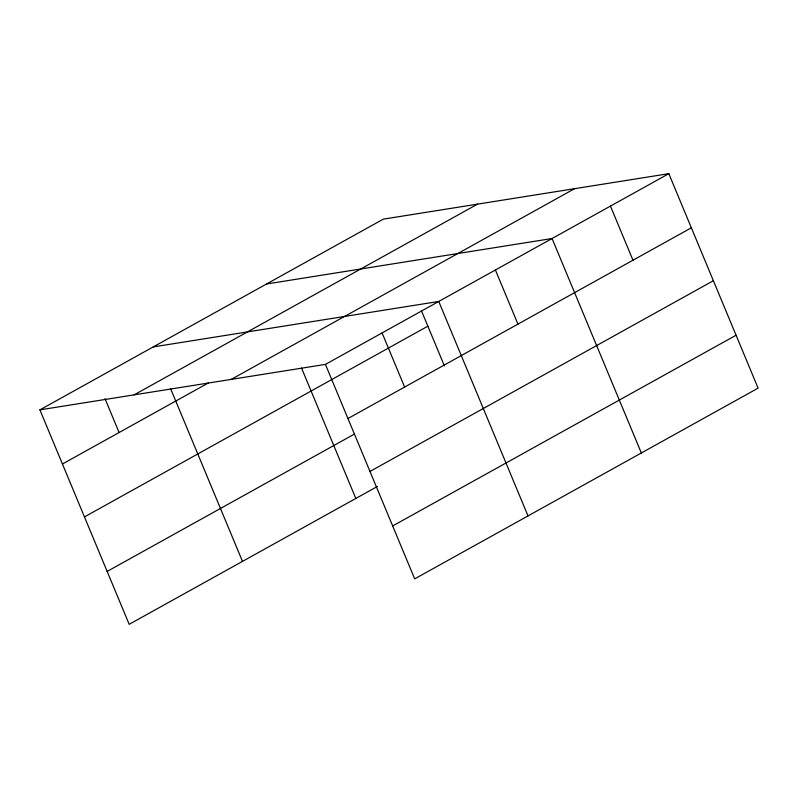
<?xml version="1.0" encoding="UTF-8"?>
<svg xmlns="http://www.w3.org/2000/svg" width="798" height="798" viewBox="0 0 798 798"><rect width="100%" height="100%" fill="white"/><g stroke="black" fill="none" stroke-linecap="round" stroke-linejoin="round"><path stroke-width="1.2" d="M39.9 409.863L383.309 219.141L668.824 173.675L758.1 388.137L414.691 578.859L325.424 364.397L39.9 409.863L129.176 624.325L377.444 486.441M134.124 394.86L477.523 204.138M62.434 463.997L208.448 382.9M231.201 379.399L574.61 188.677M325.424 364.397L668.824 173.675M84.458 516.905L427.858 326.183M347.958 418.531L691.357 227.799M107.151 571.418L354.332 434.132M369.983 471.438L713.382 280.716M392.666 525.952L736.075 335.23M266.552 283.988L552.066 238.522L641.343 452.985M153.226 346.921L438.75 301.454L528.017 515.927M610.45 206.093L632.984 260.228M495.408 269.993L517.942 324.118M421.633 311.22L444.406 365.923M382.082 332.926L404.616 387.06M301.524 368.018L355.818 498.451M170.592 388.646L242.492 561.393M105.007 398.691L119.092 432.526"/></g></svg>
